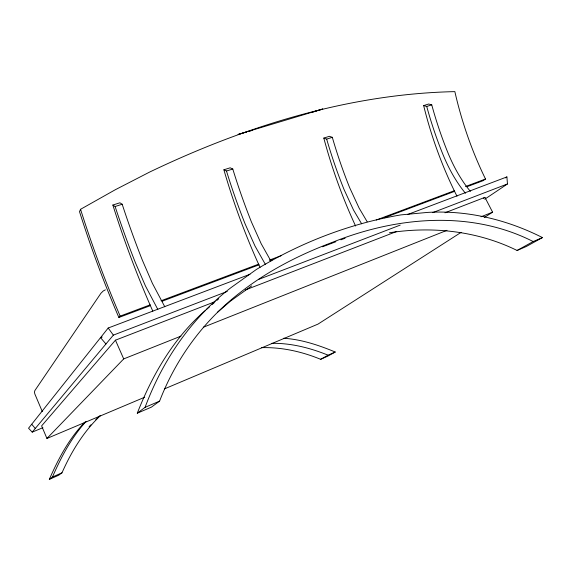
<?xml version="1.0" encoding="UTF-8"?>
<svg xmlns="http://www.w3.org/2000/svg" width="571" height="571" viewBox="0 0 571 571"><rect width="100%" height="100%" fill="white"/><g stroke="black" fill="none" stroke-linecap="round" stroke-linejoin="round"><path stroke-width="0.86" d="M204.968 310.802C173.598 338.103 152.343 374.847 137.276 413.197L145.084 407.33C162.457 360.544 191.335 318.076 231.112 287.548L256.343 269.498C300.532 242.568 349.866 223.525 400.935 214.889L427.708 212.398C467.478 210.092 507.041 219.642 542.45 237.579L526.226 246.544L517.083 250.462C477.656 231.034 432.582 226.037 389.408 232.782M137.276 413.197L151.386 407.152L159.587 401.135C176.139 358.203 204.068 320.124 240.684 292.166C268.249 270.647 299.618 254.659 332.265 242.382C395.739 216.83 470.497 209.707 533.164 241.547L542.45 237.579M100.325 415.717C83.487 431.655 71.339 451.761 61.982 472.817L58.699 475.222L49.32 479.376C58.385 458.734 69.141 438.328 85.008 422.048M49.32 479.376L52.425 477.035C61.14 457.164 71.346 437.55 86.1 421.441M466.95 186.717L483.194 180.65L485.5 179.03L482.609 172.977A450.027 412.055 -51.1 0 1 455.287 93.494L454.859 91.624C348.567 93.901 244.802 126.441 149.588 172.085L115.271 189.75L80.554 209.3L79.505 211.655A631.969 343 73.8 0 0 118.868 317.483L120.16 316.113L150.187 304.843M249.991 274.28L108.19 328.018L28.55 428.221L32.212 432.133L42.918 427.679M32.212 432.133L113.351 335.127L227.265 291.438M215.303 301.581L115.442 340.18L41.619 425.887L46.936 438.464L144.691 397.223M46.936 438.464L123.707 358.909L180.907 336.155M89.119 426.68L90.939 424.803M95.8 419.778L99.447 416.009M206.281 309.653L209.557 306.798M212.176 304.507L214.139 302.794M216.759 300.51L218.722 298.79M217.551 312.23L230.655 300.974L251.697 285.885M505.478 177.888L506.898 176.917L507.469 183.955L484.75 199.215M483.451 198.351L484.929 197.352L492.595 212.176L484.351 217.458M461.125 232.354L318.018 324.1L164.405 388.908M261.661 347.653C281.931 347.104 301.966 351.636 320.652 359.309L328.104 355.183L335.241 352.022C318.789 345.198 301.595 339.424 283.708 338.246M517.083 250.462L533.164 241.547M335.241 352.022L327.697 356.19L320.652 359.309M105.414 289.832L103.251 290.967L100.917 293.28L34.881 390.543L34.431 392.134L34.831 393.94L42.311 411.612M52.425 477.035L61.982 472.817M145.084 407.33L159.587 401.135M203.283 327.254L447 230.313M480.989 216.794L492.595 212.176M245.259 289.997L396.717 231.455M444.98 212.797L484.929 197.352M258.856 279.312L400.214 225.095M432.64 212.655L507.469 183.955M102.209 337.004L100.546 337.639L105.935 343.992M322.558 246.779L335.905 241.719M340.908 239.82L345.084 238.243M407.637 214.532L506.898 176.917M161.029 300.774L258.62 264.159M269.462 260.09L281.139 255.708M376.232 220.028L454.637 190.607M465.479 186.539L485.5 179.03M118.868 317.483L149.752 305.878M162.271 301.174L259.106 264.801M269.955 260.726L272.46 259.784M384.312 217.765L454.43 191.421M456.978 196.203A454.537 419.392 -63.5 0 1 423.653 105.599L426.73 106.456L431.747 104.857A450.919 410.085 -62.3 0 0 447.735 152.321C453.431 166.297 460.747 179.715 470.376 191.385M122.187 204.247L119.917 202.791L112.858 205.032L115.106 206.502L122.187 204.247A588.487 348.253 75.5 0 0 142.379 260.219L152.407 283.38L164.791 306.777M260.033 267.364A536.019 396.845 78.1 0 1 223.889 169.794L226.487 171.029L232.79 169.023A527.525 391.735 79.9 0 0 251.433 221.976L261.19 243.731L270.882 260.968M355.59 226.023A487.655 419.464 86.5 0 1 323.807 138.089L326.669 139.124L332.308 137.326A481.382 412.348 89.5 0 0 349.609 187.552L359.088 208.044L367.16 221.719M423.653 105.599L428.657 104.015L431.747 104.857M223.889 169.794L230.177 167.803L232.79 169.023M323.807 138.089L329.431 136.298L332.308 137.326M312.708 112.144L322.758 108.982L238.05 134.449L246.544 132.022M248.242 131.537L252.489 130.324M271.753 343.335C291.16 343.014 310.217 347.946 328.104 355.183M31.712 424.246L35.281 428.457M465.444 193.255C455.815 181.535 448.492 168.074 442.782 154.056A451.818 410.956 -64.1 0 1 426.73 106.456M108.19 328.018L113.351 335.127M361.614 223.789L353.535 210.071L344.042 189.501A483.716 411.662 88.7 0 1 326.669 139.124M265.494 264.616L254.987 245.987L245.216 224.153A530.745 389.857 79.5 0 1 226.487 171.029M157.81 309.418L145.441 285.921L135.398 262.667A592.727 344.641 75.3 0 1 115.106 206.502M115.442 340.18L123.707 358.909M120.16 316.113L116.934 308.554A618.015 333.478 73.7 0 1 81.26 211.541L80.554 209.3M152.8 311.138A599.165 350.901 74.4 0 1 112.858 205.032"/></g></svg>
